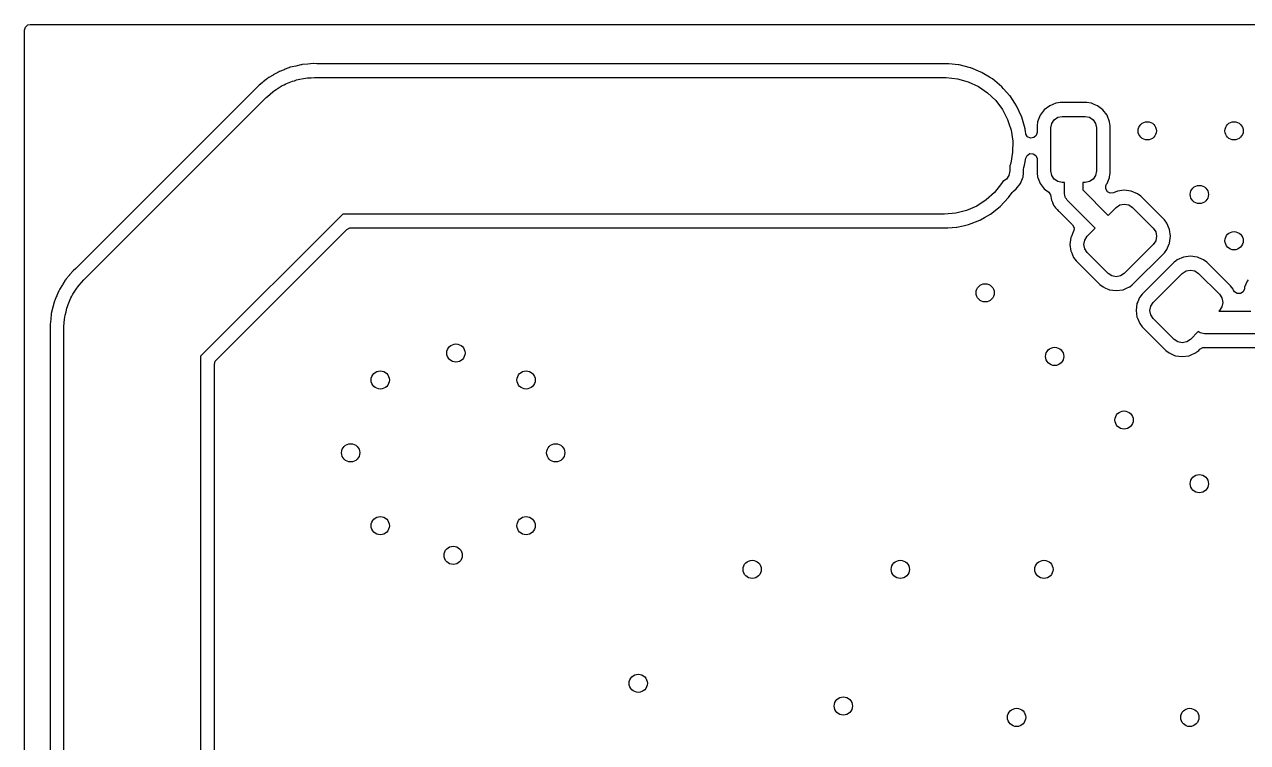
# Model space of a CAD drawing. Extents: x 4.14 to 8.85, y -5.31 to -1.77.
# Drawn here: x 4.135 to 5.192, y -2.394 to -1.773 of the extents above; entities that cross this region are included whole.
import ezdxf

# ---------------------------------------------------------------- set-up
doc = ezdxf.new("R2010")
doc.units = 0
doc.header["$MEASUREMENT"] = 0
doc.layers.add('BLACK', color=7, linetype='CONTINUOUS')

msp = doc.modelspace()

# ---------------------------------------------------------------- linework, layer by layer
at = {"layer": 'BLACK', "linetype": 'CONTINUOUS'}
for p, q in [((4.136, -1.77529), (4.13812, -1.77346)), ((4.13812, -1.77346), (4.14018, -1.77301)), ((4.14018, -1.77301), (7.67085, -1.77301)), ((4.13522, -1.77797), (4.136, -1.77529)), ((4.13522, -5.30864), (4.13522, -1.77797)), ((4.35008, -1.81674), (4.3463, -1.81889)), ((4.35015, -1.81669), (4.35008, -1.81674)), ((4.35395, -1.81443), (4.35015, -1.81669)), ((4.35411, -1.81434), (4.35395, -1.81443)), ((4.35395, -1.81443), (4.35395, -1.81443)), ((4.35428, -1.81427), (4.35411, -1.81434)), ((4.35438, -1.81422), (4.35428, -1.81427)), ((4.35428, -1.81427), (4.35428, -1.81427)), ((4.35497, -1.81394), (4.35438, -1.81422)), ((4.35522, -1.81379), (4.35497, -1.81394)), ((4.3554, -1.81373), (4.35522, -1.81379)), ((4.35952, -1.81212), (4.3554, -1.81373)), ((4.3554, -1.81373), (4.3554, -1.81373)), ((4.3596, -1.81209), (4.35952, -1.81212)), ((4.36369, -1.81042), (4.3596, -1.81209)), ((4.36386, -1.81035), (4.36369, -1.81042)), ((4.36404, -1.8103), (4.36386, -1.81035)), ((4.36415, -1.81028), (4.36404, -1.8103)), ((4.36477, -1.81008), (4.36415, -1.81028)), ((4.36504, -1.80997), (4.36477, -1.81008)), ((4.36642, -1.80966), (4.36504, -1.80997)), ((4.36954, -1.80896), (4.36642, -1.80966)), ((4.36962, -1.80894), (4.36954, -1.80896)), ((4.37392, -1.80789), (4.36962, -1.80894)), ((4.37409, -1.80784), (4.37392, -1.80789)), ((4.37392, -1.80789), (4.37392, -1.80789)), ((4.37436, -1.80782), (4.37409, -1.80784)), ((4.37439, -1.80782), (4.37436, -1.80782)), ((4.37503, -1.80771), (4.37439, -1.80782)), ((4.37514, -1.80769), (4.37503, -1.80771)), ((4.37532, -1.80765), (4.37514, -1.80769)), ((4.37514, -1.80769), (4.37514, -1.80769)), ((4.3755, -1.80764), (4.37532, -1.80765)), ((4.37992, -1.80731), (4.3755, -1.80764)), ((4.3755, -1.80764), (4.3755, -1.80764)), ((4.38, -1.8073), (4.37992, -1.80731)), ((4.38459, -1.80688), (4.38, -1.8073)), ((4.38477, -1.80689), (4.38459, -1.80688)), ((4.38776, -1.80706), (4.38477, -1.80689)), ((4.38477, -1.80689), (4.38477, -1.80689)), ((4.38804, -1.80707), (4.38776, -1.80706)), ((4.93355, -1.80707), (4.38804, -1.80707)), ((4.93367, -1.80708), (4.93355, -1.80707)), ((4.94211, -1.80793), (4.93367, -1.80708)), ((4.93367, -1.80708), (4.93367, -1.80708)), ((4.9423, -1.80795), (4.94211, -1.80793)), ((4.94211, -1.80793), (4.94211, -1.80793)), ((4.94247, -1.80799), (4.9423, -1.80795)), ((4.94248, -1.80799), (4.94247, -1.80799)), ((4.95233, -1.8105), (4.94248, -1.80799)), ((4.95251, -1.81054), (4.95233, -1.8105)), ((4.95233, -1.8105), (4.95233, -1.8105)), ((4.95268, -1.81061), (4.95251, -1.81054)), ((4.9614, -1.81427), (4.95268, -1.81061)), ((4.95268, -1.81061), (4.95268, -1.81061)), ((4.96222, -1.81462), (4.9614, -1.81427)), ((4.96238, -1.81471), (4.96222, -1.81462)), ((4.96873, -1.81857), (4.96238, -1.81471)), ((4.96238, -1.81471), (4.96238, -1.81471)), ((4.3378, -1.82554), (4.33542, -1.82807)), ((4.3404, -1.8235), (4.3378, -1.82554)), ((4.34142, -1.82269), (4.3404, -1.8235)), ((4.34149, -1.82264), (4.34142, -1.82269)), ((4.34389, -1.82067), (4.34149, -1.82264)), ((4.34505, -1.81972), (4.34389, -1.82067)), ((4.34531, -1.81957), (4.34505, -1.81972)), ((4.34584, -1.8192), (4.34531, -1.81957)), ((4.34593, -1.81913), (4.34584, -1.8192)), ((4.34608, -1.81902), (4.34593, -1.81913)), ((4.3463, -1.81889), (4.34608, -1.81902)), ((4.35532, -1.82759), (4.35792, -1.82591)), ((4.35792, -1.82591), (4.35953, -1.82521)), ((4.35953, -1.82521), (4.36106, -1.82434)), ((4.36106, -1.82434), (4.36396, -1.82328)), ((4.36396, -1.82328), (4.3668, -1.82205)), ((4.3668, -1.82205), (4.3685, -1.82162)), ((4.3685, -1.82162), (4.37014, -1.82102)), ((4.37014, -1.82102), (4.37318, -1.82044)), ((4.37318, -1.82044), (4.37618, -1.81969)), ((4.37618, -1.81969), (4.37793, -1.81955)), ((4.37793, -1.81955), (4.37965, -1.81922)), ((4.37965, -1.81922), (4.38275, -1.81915)), ((4.38275, -1.81915), (4.38583, -1.8189)), ((4.38583, -1.8189), (4.92995, -1.8189)), ((4.92995, -1.8189), (4.9314, -1.81892)), ((4.9314, -1.81892), (4.94102, -1.81994)), ((4.94102, -1.81994), (4.95034, -1.82253)), ((4.95034, -1.82253), (4.95912, -1.8266)), ((4.95912, -1.8266), (4.96712, -1.83206)), ((4.97123, -1.82008), (4.96873, -1.81857)), ((4.97933, -1.82682), (4.97123, -1.82008)), ((4.97945, -1.82696), (4.97933, -1.82682)), ((4.98094, -1.82862), (4.97945, -1.82696)), ((4.97945, -1.82696), (4.97945, -1.82696)), ((4.33481, -1.82873), (4.17979, -1.98375)), ((4.18659, -1.99367), (4.34407, -1.83619)), ((4.33491, -1.82862), (4.33481, -1.82873)), ((4.33542, -1.82807), (4.33491, -1.82862)), ((4.34407, -1.83619), (4.3451, -1.83519)), ((4.3451, -1.83519), (4.34751, -1.83325)), ((4.34751, -1.83325), (4.34979, -1.83116)), ((4.34979, -1.83116), (4.35127, -1.83021)), ((4.35127, -1.83021), (4.35263, -1.82911)), ((4.35263, -1.82911), (4.35532, -1.82759)), ((4.96712, -1.83206), (4.97411, -1.83874)), ((4.98635, -1.83468), (4.98094, -1.82862)), ((4.98645, -1.83483), (4.98635, -1.83468)), ((4.9905, -1.84102), (4.98645, -1.83483)), ((4.98645, -1.83483), (4.98645, -1.83483)), ((4.97411, -1.83874), (4.97992, -1.84648)), ((4.97992, -1.84648), (4.98439, -1.85507)), ((4.99212, -1.84349), (4.9905, -1.84102)), ((4.99654, -1.85306), (4.99212, -1.84349)), ((5.01609, -1.84683), (5.0125, -1.85156)), ((5.02082, -1.84324), (5.01609, -1.84683)), ((5.02352, -1.84217), (5.02082, -1.84324)), ((5.02604, -1.84117), (5.02352, -1.84217)), ((5.02634, -1.84105), (5.02604, -1.84117)), ((5.02604, -1.84117), (5.02604, -1.84117)), ((5.02988, -1.84063), (5.02634, -1.84105)), ((5.05293, -1.84063), (5.02988, -1.84063)), ((5.05646, -1.84105), (5.05293, -1.84063)), ((5.05676, -1.84117), (5.05646, -1.84105)), ((5.05928, -1.84217), (5.05676, -1.84117)), ((5.05676, -1.84117), (5.05676, -1.84117)), ((5.06198, -1.84324), (5.05928, -1.84217)), ((5.06671, -1.84683), (5.06198, -1.84324)), ((5.0703, -1.85156), (5.06671, -1.84683)), ((4.98439, -1.85507), (4.98552, -1.85851)), ((4.98552, -1.85851), (4.98553, -1.85853)), ((4.98553, -1.85853), (4.98555, -1.8586)), ((4.98555, -1.8586), (4.9874, -1.86427)), ((4.99948, -1.86317), (4.99654, -1.85306)), ((5.01031, -1.85708), (5.00989, -1.86062)), ((5.0125, -1.85156), (5.01031, -1.85708)), ((5.02172, -1.8623), (5.02247, -1.85853)), ((5.02247, -1.85853), (5.0246, -1.85534)), ((5.0246, -1.85534), (5.02779, -1.85321)), ((5.02779, -1.85321), (5.03156, -1.85246)), ((5.03156, -1.85246), (5.05124, -1.85246)), ((5.05124, -1.85246), (5.05501, -1.85321)), ((5.05501, -1.85321), (5.0582, -1.85534)), ((5.0582, -1.85534), (5.06034, -1.85853)), ((5.06034, -1.85853), (5.06109, -1.8623)), ((5.07249, -1.85708), (5.0703, -1.85156)), ((5.07292, -1.86062), (5.07249, -1.85708)), ((4.9874, -1.86427), (4.98886, -1.87383)), ((4.99983, -1.86575), (4.99948, -1.86317)), ((5.00001, -1.86704), (4.99983, -1.86575)), ((5.00017, -1.86777), (5.00001, -1.86704)), ((5.00168, -1.87012), (5.00017, -1.86777)), ((5.0091, -1.86905), (5.00699, -1.87088)), ((5.00989, -1.86637), (5.0091, -1.86905)), ((5.00989, -1.86062), (5.00989, -1.86637)), ((5.02172, -1.8997), (5.02172, -1.8623)), ((5.06109, -1.8623), (5.06109, -1.8997)), ((5.07292, -1.90138), (5.07292, -1.86062)), ((4.98886, -1.87383), (4.98875, -1.88351)), ((5.00422, -1.87128), (5.00168, -1.87012)), ((5.00699, -1.87088), (5.00422, -1.87128)), ((4.98875, -1.88351), (4.98705, -1.89304)), ((4.99907, -1.89455), (5.00003, -1.88868)), ((5.00003, -1.88868), (5.00124, -1.88616)), ((5.00124, -1.88616), (5.00362, -1.88469)), ((5.00362, -1.88469), (5.00641, -1.88474)), ((5.00641, -1.88474), (5.00873, -1.8863)), ((5.00873, -1.8863), (5.00985, -1.88886)), ((5.00985, -1.88886), (5.00989, -1.88948)), ((5.00989, -1.88948), (5.00989, -1.90138)), ((4.98628, -1.8997), (4.98553, -1.90347)), ((4.98705, -1.89304), (4.98628, -1.8952)), ((4.98628, -1.8952), (4.98628, -1.8997)), ((4.99769, -1.90492), (4.99811, -1.90138)), ((4.99811, -1.89832), (4.99835, -1.89681)), ((4.99811, -1.90138), (4.99811, -1.89832)), ((4.99835, -1.89681), (4.99902, -1.89472)), ((4.99902, -1.89472), (4.99907, -1.89455)), ((5.00989, -1.90138), (5.01031, -1.90492)), ((5.02247, -1.90347), (5.02172, -1.8997)), ((5.06109, -1.8997), (5.06034, -1.90347)), ((5.07249, -1.90492), (5.07292, -1.90138)), ((4.97914, -1.91063), (4.97314, -1.91823)), ((4.98015, -1.90881), (4.97914, -1.91063)), ((4.98021, -1.90879), (4.98015, -1.90881)), ((4.9834, -1.90666), (4.98021, -1.90879)), ((4.98553, -1.90347), (4.9834, -1.90666)), ((4.99191, -1.91517), (4.9955, -1.91044)), ((4.9955, -1.91044), (4.99717, -1.90622)), ((4.99717, -1.90622), (4.99757, -1.90522)), ((4.99757, -1.90522), (4.99769, -1.90492)), ((4.99757, -1.90522), (4.99757, -1.90522)), ((5.01031, -1.90492), (5.01043, -1.90522)), ((5.01043, -1.90522), (5.01043, -1.90522)), ((5.01043, -1.90522), (5.01083, -1.90622)), ((5.01083, -1.90622), (5.0125, -1.91044)), ((5.0125, -1.91044), (5.01609, -1.91517)), ((5.0246, -1.90666), (5.02247, -1.90347)), ((5.02779, -1.90879), (5.0246, -1.90666)), ((5.03156, -1.90954), (5.02779, -1.90879)), ((5.03353, -1.90954), (5.03156, -1.90954)), ((5.03353, -1.91935), (5.03353, -1.90954)), ((5.05124, -1.90954), (5.04928, -1.90954)), ((5.04928, -1.90954), (5.04928, -1.91609)), ((5.05501, -1.90879), (5.05124, -1.90954)), ((5.0582, -1.90666), (5.05501, -1.90879)), ((5.06034, -1.90347), (5.0582, -1.90666)), ((5.06913, -1.91246), (5.06991, -1.91096)), ((5.06991, -1.91096), (5.0701, -1.91071)), ((5.0701, -1.91071), (5.0703, -1.91044)), ((5.0701, -1.91071), (5.0701, -1.91071)), ((5.0703, -1.91044), (5.07198, -1.90622)), ((5.07198, -1.90622), (5.07237, -1.90522)), ((5.07237, -1.90522), (5.07249, -1.90492)), ((5.07237, -1.90522), (5.07237, -1.90522)), ((4.97314, -1.91823), (4.96598, -1.92474)), ((4.9852, -1.92269), (4.98829, -1.91822)), ((4.98829, -1.91822), (4.98937, -1.9171)), ((4.98937, -1.9171), (4.99191, -1.91517)), ((5.01609, -1.91517), (5.01702, -1.91587)), ((5.01702, -1.91587), (5.01985, -1.91802)), ((5.01985, -1.91802), (5.02151, -1.92027)), ((5.02151, -1.92027), (5.0218, -1.92167)), ((5.0218, -1.92167), (5.02191, -1.92339)), ((5.03382, -1.92064), (5.03353, -1.91935)), ((5.03397, -1.92194), (5.03382, -1.92064)), ((5.03421, -1.92233), (5.03397, -1.92194)), ((5.03431, -1.92277), (5.03421, -1.92233)), ((5.04928, -1.91609), (5.07126, -1.93808)), ((5.06908, -1.91526), (5.06913, -1.91246)), ((5.07054, -1.91764), (5.06908, -1.91526)), ((5.07306, -1.91885), (5.07054, -1.91764)), ((5.07583, -1.91851), (5.07306, -1.91885)), ((5.0793, -1.91701), (5.07583, -1.91851)), ((5.08518, -1.9162), (5.0793, -1.91701)), ((5.09106, -1.91701), (5.08518, -1.9162)), ((5.09651, -1.91937), (5.09106, -1.91701)), ((5.09932, -1.92156), (5.09651, -1.91937)), ((5.11979, -1.94204), (5.09932, -1.92156)), ((4.95786, -1.93), (4.94898, -1.93386)), ((4.96598, -1.92474), (4.95786, -1.93)), ((4.9697, -1.93688), (4.97798, -1.93036)), ((4.97798, -1.93036), (4.9852, -1.92269)), ((5.02191, -1.92339), (5.02203, -1.92372)), ((5.02203, -1.92372), (5.02206, -1.92387)), ((5.02206, -1.92387), (5.0222, -1.92445)), ((5.0222, -1.92445), (5.02224, -1.92459)), ((5.02224, -1.92459), (5.02229, -1.92494)), ((5.02229, -1.92494), (5.02305, -1.92661)), ((5.02305, -1.92661), (5.0232, -1.92698)), ((5.0232, -1.92698), (5.0237, -1.92837)), ((5.0237, -1.92837), (5.0237, -1.92837)), ((5.0237, -1.92837), (5.02382, -1.9287)), ((5.02382, -1.9287), (5.02403, -1.92899)), ((5.02403, -1.92899), (5.0241, -1.92912)), ((5.0241, -1.92912), (5.0244, -1.92963)), ((5.0244, -1.92963), (5.02448, -1.92976)), ((5.02448, -1.92976), (5.02463, -1.93008)), ((5.02463, -1.93008), (5.02486, -1.93035)), ((5.02486, -1.93035), (5.02486, -1.93035)), ((5.02486, -1.93035), (5.02583, -1.93147)), ((5.02583, -1.93147), (5.02607, -1.93178)), ((5.02607, -1.93178), (5.02638, -1.9322)), ((5.02638, -1.9322), (5.02681, -1.93263)), ((5.02681, -1.93263), (5.02706, -1.93289)), ((5.02706, -1.93289), (5.02831, -1.93436)), ((5.03513, -1.9238), (5.03431, -1.92277)), ((5.03582, -1.92491), (5.03513, -1.9238)), ((5.06013, -1.94921), (5.03582, -1.92491)), ((5.07126, -1.93808), (5.07822, -1.93112)), ((5.07822, -1.93112), (5.08141, -1.92899)), ((5.08141, -1.92899), (5.08518, -1.92824)), ((5.08518, -1.92824), (5.08895, -1.92899)), ((5.08895, -1.92899), (5.09214, -1.93112)), ((5.09214, -1.93112), (5.11024, -1.94921)), ((4.41029, -1.93701), (4.2874, -2.05989)), ((4.92995, -1.93701), (4.41029, -1.93701)), ((4.9396, -1.93621), (4.92995, -1.93701)), ((4.94898, -1.93386), (4.9396, -1.93621)), ((4.95279, -1.94513), (4.96038, -1.94218)), ((4.96038, -1.94218), (4.96056, -1.94211)), ((4.96038, -1.94218), (4.96038, -1.94218)), ((4.96056, -1.94211), (4.96087, -1.94193)), ((4.96087, -1.94193), (4.96437, -1.93993)), ((4.96437, -1.93993), (4.9697, -1.93688)), ((5.02831, -1.93436), (5.02861, -1.93455)), ((5.02861, -1.93455), (5.02888, -1.93478)), ((5.02888, -1.93478), (5.02888, -1.93478)), ((5.02888, -1.93478), (5.02931, -1.93513)), ((5.02931, -1.93513), (5.04042, -1.94624)), ((5.12199, -1.94484), (5.11979, -1.94204)), ((4.34382, -2.0202), (4.41374, -1.95029)), ((4.41374, -1.95029), (4.41619, -1.94895)), ((4.41619, -1.94895), (4.41724, -1.94884)), ((4.41724, -1.94884), (4.93263, -1.94884)), ((4.93263, -1.94884), (4.93272, -1.94883)), ((4.93272, -1.94883), (4.94028, -1.94827)), ((4.93272, -1.94883), (4.93272, -1.94883)), ((4.94028, -1.94827), (4.94046, -1.94826)), ((4.94028, -1.94827), (4.94028, -1.94827)), ((4.94046, -1.94826), (4.94064, -1.94822)), ((4.94064, -1.94822), (4.94612, -1.94697)), ((4.94064, -1.94822), (4.94064, -1.94822)), ((4.94612, -1.94697), (4.95074, -1.94593)), ((4.95074, -1.94593), (4.95279, -1.94513)), ((5.04141, -1.9518), (5.03924, -1.95682)), ((5.04042, -1.94624), (5.04176, -1.94869)), ((5.04156, -1.95148), (5.04141, -1.9518)), ((5.04141, -1.9518), (5.04141, -1.9518)), ((5.04176, -1.94869), (5.04156, -1.95148)), ((5.05317, -1.95617), (5.06013, -1.94921)), ((5.11024, -1.94921), (5.11237, -1.95241)), ((5.11237, -1.95241), (5.11312, -1.95617)), ((5.12435, -1.95029), (5.12199, -1.94484)), ((5.12515, -1.95617), (5.12435, -1.95029)), ((5.03906, -1.95725), (5.03825, -1.96313)), ((5.03825, -1.96313), (5.03906, -1.96902)), ((5.03924, -1.95682), (5.03906, -1.95725)), ((5.05028, -1.96313), (5.05103, -1.95937)), ((5.05103, -1.9669), (5.05028, -1.96313)), ((5.05103, -1.95937), (5.05317, -1.95617)), ((5.11024, -1.96313), (5.08518, -1.98819)), ((5.11237, -1.95994), (5.11024, -1.96313)), ((5.11312, -1.95617), (5.11237, -1.95994)), ((5.12199, -1.96751), (5.12403, -1.9628)), ((5.12403, -1.9628), (5.12421, -1.96237)), ((5.12421, -1.96237), (5.12435, -1.96206)), ((5.12421, -1.96237), (5.12421, -1.96237)), ((5.12435, -1.96206), (5.12515, -1.95617)), ((5.03906, -1.96902), (5.03919, -1.96933)), ((5.03919, -1.96933), (5.03919, -1.96933)), ((5.03919, -1.96933), (5.03947, -1.96998)), ((5.03947, -1.96998), (5.04141, -1.97447)), ((5.04141, -1.97447), (5.04361, -1.97727)), ((5.05317, -1.97009), (5.05103, -1.9669)), ((5.07126, -1.98819), (5.05317, -1.97009)), ((5.09236, -1.99775), (5.11979, -1.97031)), ((5.11979, -1.97031), (5.12199, -1.96751)), ((5.13637, -1.97408), (5.13092, -1.97644)), ((5.14225, -1.97327), (5.13637, -1.97408)), ((5.14813, -1.97408), (5.14225, -1.97327)), ((5.14844, -1.97421), (5.14813, -1.97408)), ((5.14953, -1.97468), (5.14844, -1.97421)), ((5.14844, -1.97421), (5.14844, -1.97421)), ((5.15358, -1.97644), (5.14953, -1.97468)), ((4.17958, -1.98394), (4.17721, -1.98605)), ((4.17979, -1.98375), (4.17958, -1.98394)), ((5.04361, -1.97727), (5.06409, -1.99775)), ((5.12812, -1.97863), (5.10068, -2.00607)), ((5.13028, -1.97694), (5.12812, -1.97863)), ((5.13067, -1.97663), (5.13028, -1.97694)), ((5.13092, -1.97644), (5.13067, -1.97663)), ((5.13067, -1.97663), (5.13067, -1.97663)), ((5.13848, -1.98606), (5.14225, -1.98531)), ((5.14225, -1.98531), (5.14602, -1.98606)), ((5.15639, -1.97863), (5.15358, -1.97644)), ((5.17686, -1.99911), (5.15639, -1.97863)), ((4.17048, -1.99415), (4.16845, -1.99749)), ((4.17066, -1.99393), (4.17048, -1.99415)), ((4.17105, -1.9934), (4.17066, -1.99393)), ((4.17111, -1.99331), (4.17105, -1.9934)), ((4.1712, -1.99315), (4.17111, -1.99331)), ((4.17132, -1.99301), (4.1712, -1.99315)), ((4.17383, -1.9901), (4.17132, -1.99301)), ((4.17132, -1.99301), (4.17132, -1.99301)), ((4.17421, -1.98966), (4.17383, -1.9901)), ((4.17426, -1.9896), (4.17421, -1.98966)), ((4.17721, -1.98605), (4.17426, -1.9896)), ((4.18245, -1.99827), (4.18459, -1.99603)), ((4.18459, -1.99603), (4.18659, -1.99367)), ((5.07445, -1.99032), (5.07126, -1.98819)), ((5.07822, -1.99107), (5.07445, -1.99032)), ((5.08199, -1.99032), (5.07822, -1.99107)), ((5.08518, -1.98819), (5.08199, -1.99032)), ((5.11024, -2.01324), (5.13529, -1.98819)), ((5.13529, -1.98819), (5.13848, -1.98606)), ((5.14602, -1.98606), (5.14921, -1.98819)), ((5.14921, -1.98819), (5.16731, -2.00628)), ((5.19134, -1.99506), (5.18909, -2.00026)), ((5.19225, -1.9939), (5.19134, -1.99506)), ((4.16494, -2.00333), (4.16323, -2.00741)), ((4.16501, -2.00316), (4.16494, -2.00333)), ((4.16494, -2.00333), (4.16494, -2.00333)), ((4.16511, -2.003), (4.16501, -2.00316)), ((4.16516, -2.00291), (4.16511, -2.003)), ((4.16511, -2.003), (4.16511, -2.003)), ((4.16546, -2.00233), (4.16516, -2.00291)), ((4.16551, -2.00223), (4.16546, -2.00233)), ((4.16558, -2.00206), (4.16551, -2.00223)), ((4.16551, -2.00223), (4.16551, -2.00223)), ((4.16804, -1.99816), (4.16558, -2.00206)), ((4.16809, -1.99809), (4.16804, -1.99816)), ((4.16845, -1.99749), (4.16809, -1.99809)), ((4.17626, -2.00785), (4.177, -2.00626)), ((4.177, -2.00626), (4.17874, -2.00371)), ((4.17874, -2.00371), (4.18033, -2.00106)), ((4.18033, -2.00106), (4.18146, -1.99972)), ((4.18146, -1.99972), (4.18245, -1.99827)), ((5.06409, -1.99775), (5.06689, -1.99994)), ((5.06689, -1.99994), (5.06903, -2.00087)), ((5.06903, -2.00087), (5.07178, -2.00206)), ((5.07178, -2.00206), (5.07234, -2.0023)), ((5.07234, -2.0023), (5.07822, -2.00311)), ((5.07822, -2.00311), (5.0841, -2.0023)), ((5.0841, -2.0023), (5.08466, -2.00206)), ((5.08466, -2.00206), (5.08714, -2.00099)), ((5.08714, -2.00099), (5.08955, -1.99994)), ((5.08955, -1.99994), (5.08981, -1.99975)), ((5.08981, -1.99975), (5.09192, -1.99809)), ((5.09192, -1.99809), (5.09236, -1.99775)), ((5.10068, -2.00607), (5.09848, -2.00887)), ((5.16731, -2.00628), (5.16944, -2.00948)), ((5.17906, -2.00191), (5.17686, -1.99911)), ((5.17919, -2.0022), (5.17906, -2.00191)), ((5.17945, -2.00281), (5.17919, -2.0022)), ((5.17919, -2.0022), (5.17919, -2.0022)), ((5.18027, -2.00411), (5.17945, -2.00281)), ((5.18264, -2.00561), (5.18027, -2.00411)), ((5.18543, -2.00559), (5.18264, -2.00561)), ((5.18777, -2.00406), (5.18543, -2.00559)), ((5.18892, -2.00151), (5.18777, -2.00406)), ((5.18904, -2.0006), (5.18892, -2.00151)), ((5.18909, -2.00026), (5.18904, -2.0006)), ((4.15978, -2.01742), (4.15857, -2.02187)), ((4.1598, -2.01734), (4.15978, -2.01742)), ((4.16089, -2.01306), (4.1598, -2.01734)), ((4.16094, -2.01288), (4.16089, -2.01306)), ((4.16089, -2.01306), (4.16089, -2.01306)), ((4.16105, -2.0126), (4.16094, -2.01288)), ((4.16126, -2.01199), (4.16105, -2.0126)), ((4.16129, -2.01188), (4.16126, -2.01199)), ((4.16134, -2.0117), (4.16129, -2.01188)), ((4.1627, -2.00862), (4.16134, -2.0117)), ((4.16319, -2.00749), (4.1627, -2.00862)), ((4.16323, -2.00741), (4.16319, -2.00749)), ((4.17181, -2.01836), (4.17245, -2.01673)), ((4.17245, -2.01673), (4.17292, -2.01504)), ((4.17292, -2.01504), (4.17423, -2.01224)), ((4.17423, -2.01224), (4.17536, -2.00936)), ((4.17536, -2.00936), (4.17626, -2.00785)), ((5.09612, -2.01432), (5.09532, -2.0202)), ((5.09682, -2.01271), (5.09612, -2.01432)), ((5.09836, -2.00916), (5.09682, -2.01271)), ((5.09848, -2.00887), (5.09836, -2.00916)), ((5.10735, -2.0202), (5.1081, -2.01644)), ((5.1081, -2.01644), (5.11024, -2.01324)), ((5.16944, -2.01701), (5.16731, -2.0202)), ((5.16944, -2.00948), (5.17019, -2.01324)), ((5.17019, -2.01324), (5.16944, -2.01701)), ((4.15787, -2.02776), (4.15733, -2.03233)), ((4.15788, -2.02767), (4.15787, -2.02776)), ((4.15832, -2.02327), (4.15788, -2.02767)), ((4.15834, -2.02309), (4.15832, -2.02327)), ((4.15832, -2.02327), (4.15832, -2.02327)), ((4.15839, -2.02291), (4.15834, -2.02309)), ((4.15841, -2.0228), (4.15839, -2.02291)), ((4.15853, -2.02216), (4.15841, -2.0228)), ((4.15855, -2.02205), (4.15853, -2.02216)), ((4.15857, -2.02187), (4.15855, -2.02205)), ((4.16964, -2.03092), (4.16978, -2.02783)), ((4.16978, -2.02783), (4.17015, -2.02611)), ((4.17015, -2.02611), (4.17034, -2.02437)), ((4.17034, -2.02437), (4.17116, -2.02139)), ((4.17116, -2.02139), (4.17181, -2.01836)), ((4.30069, -2.06334), (4.34382, -2.0202)), ((5.09532, -2.0202), (5.09612, -2.02609)), ((5.09612, -2.02609), (5.09626, -2.0264)), ((5.09626, -2.0264), (5.09626, -2.0264)), ((5.09626, -2.0264), (5.09654, -2.02705)), ((5.09654, -2.02705), (5.09848, -2.03154)), ((5.1081, -2.02397), (5.10735, -2.0202)), ((5.11024, -2.02716), (5.1081, -2.02397)), ((5.12833, -2.04526), (5.11024, -2.02716)), ((5.16731, -2.0202), (5.16677, -2.02074)), ((5.16677, -2.02074), (5.19434, -2.02074)), ((4.15733, -2.03233), (4.15739, -2.03444)), ((4.15739, -2.03444), (4.15746, -2.03655)), ((4.15746, -2.03655), (4.15746, -2.0367)), ((4.15746, -2.0367), (4.15746, -3.69464)), ((4.16929, -2.03543), (4.16931, -2.03399)), ((4.16929, -3.69685), (4.16929, -2.03543)), ((4.16931, -2.03399), (4.16964, -2.03092)), ((5.09848, -2.03154), (5.10068, -2.03434)), ((5.10068, -2.03434), (5.12116, -2.05481)), ((5.14903, -2.03848), (5.14225, -2.04526)), ((5.15081, -2.03967), (5.14903, -2.03848)), ((5.13152, -2.04739), (5.12833, -2.04526)), ((5.13529, -2.04814), (5.13152, -2.04739)), ((5.13906, -2.04739), (5.13529, -2.04814)), ((5.14225, -2.04526), (5.13906, -2.04739)), ((5.15458, -2.04042), (5.15081, -2.03967)), ((5.19842, -2.04042), (5.15458, -2.04042)), ((4.2874, -2.05989), (4.2874, -3.67239)), ((5.12116, -2.05481), (5.12396, -2.05701)), ((5.12396, -2.05701), (5.12495, -2.05744)), ((5.12495, -2.05744), (5.12867, -2.05905)), ((5.12867, -2.05905), (5.12941, -2.05937)), ((5.12941, -2.05937), (5.13529, -2.06018)), ((5.13529, -2.06018), (5.14117, -2.05937)), ((5.14117, -2.05937), (5.14173, -2.05913)), ((5.14173, -2.05913), (5.14302, -2.05857)), ((5.14302, -2.05857), (5.14662, -2.05701)), ((5.14662, -2.05701), (5.14687, -2.05682)), ((5.14687, -2.05682), (5.14796, -2.05596)), ((5.14796, -2.05596), (5.14943, -2.05481)), ((5.14943, -2.05481), (5.15054, -2.0537)), ((5.15054, -2.0537), (5.15299, -2.05237)), ((5.15299, -2.05237), (5.15404, -2.05225)), ((5.15404, -2.05225), (5.19783, -2.05225)), ((4.29923, -2.06685), (4.30002, -2.06417)), ((4.29923, -3.66543), (4.29923, -2.06685)), ((4.30002, -2.06417), (4.30069, -2.06334))]:
    msp.add_line(p, q, dxfattribs=at)
at = {"layer": 'BLACK'}
for centre in [(5.105, -1.865), (5.18, -1.865), (5.15, -1.92), (5.18, -1.96), (4.965, -2.005), (4.50787, -2.05709), (5.025, -2.06), (4.44252, -2.08031), (4.5685, -2.08031), (5.085, -2.115), (4.41693, -2.14331), (4.59409, -2.14331), (5.15, -2.17), (4.44252, -2.2063), (4.5685, -2.2063), (4.50551, -2.23189), (4.76378, -2.24409), (4.89173, -2.24409), (5.01575, -2.24409), (4.66535, -2.34252), (4.84252, -2.3622), (4.99213, -2.37205), (5.14173, -2.37205)]:
    msp.add_circle(centre, 0.00787, dxfattribs=at)

doc.saveas('drawing.dxf')
